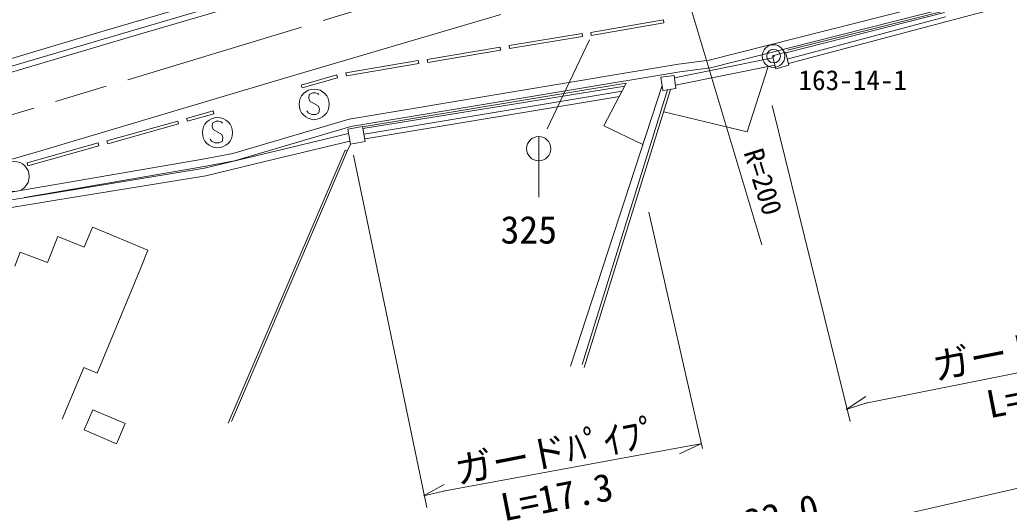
# Model space of a CAD drawing. Units: millimetres, scale not verified. Extents: x 40000 to 680000, y 20000 to 380000.
# Drawn here: x 116436 to 181866, y 262193 to 294255 of the extents above; entities that cross this region are included whole.
import ezdxf
from ezdxf.enums import TextEntityAlignment as Align

# ---------------------------------------------------------------- set-up
doc = ezdxf.new("R2010")
doc.units = ezdxf.units.MM
doc.header["$LTSCALE"] = 1000
doc.linetypes.add('CHAIN', pattern=[18.5, 12, -1.5, 3.5, -1.5])
for name, color, linetype, lineweight in [('M-BGD', 7, 'Continuous', 13), ('M-BGD-EXST', 7, 'Continuous', 13), ('M-BMK', 2, 'CHAIN', 13), ('M-BMK-SRVR', 3, 'Continuous', 13), ('M-STR-HTXT', 7, 'Continuous', 13), ('M-STR-STRC', 7, 'Continuous', 13)]:
    doc.layers.add(name, color=color, linetype=linetype, lineweight=lineweight)
doc.styles.add('ＭＳ ゴシック', font='')
doc.styles.get('ＭＳ ゴシック').set_extended_font_data('MS Gothic')

msp = doc.modelspace()

# ---------------------------------------------------------------- linework, layer by layer
at = {"layer": 'M-BGD'}
for p, q in [((141018, 299108), (121798, 293460)), ((141159, 298628), (121939, 292980)), ((123913, 293163), (143147, 298838)), ((167202, 292239), (187548, 297352)), ((177551, 295507), (162017, 291577)), ((182916, 295499), (177734, 294151)), ((148243, 294601), (134088, 290432)), ((177692, 295027), (162111, 291085)), ((167085, 292056), (177597, 294729)), ((177658, 294441), (167193, 291650)), ((177734, 294151), (167271, 291360)), ((106598, 288037), (123913, 293163)), ((121798, 293460), (108371, 289455)), ((121939, 292980), (108514, 288976)), ((166203, 291872), (167072, 292105)), ((166434, 291011), (166203, 291872)), ((167072, 292105), (167303, 291244)), ((160000, 291313), (138212, 287679)), ((166239, 291737), (159728, 290413)), ((166369, 291253), (159803, 289918)), ((162017, 291577), (160000, 291313)), ((165919, 291170), (164544, 286835)), ((167303, 291244), (166434, 291011)), ((160074, 290819), (138324, 287191)), ((158832, 290451), (159706, 290571)), ((159706, 290571), (159826, 289696)), ((162111, 291085), (160074, 290819)), ((134088, 290432), (117670, 285545)), ((156546, 290049), (139093, 287177)), ((158908, 289897), (152848, 271330)), ((156546, 290049), (155057, 287243)), ((158952, 289576), (158832, 290451)), ((139125, 287062), (156444, 289855)), ((156266, 289520), (139219, 286679)), ((159260, 289619), (153621, 271440)), ((159478, 289649), (153766, 271232)), ((159826, 289696), (158952, 289576)), ((139268, 286383), (156089, 289187)), ((164544, 286835), (159020, 288169)), ((138212, 287679), (130522, 285409)), ((155057, 287243), (157635, 285996)), ((138324, 287191), (130639, 284922)), ((138177, 286722), (132519, 285359)), ((138121, 287016), (139089, 287200)), ((138310, 286022), (138121, 287016)), ((139089, 287200), (139278, 286206)), ((138270, 286230), (132636, 284873)), ((138089, 285566), (138310, 286022)), ((139278, 286206), (138310, 286022)), ((117670, 285545), (70436, 271647)), ((130522, 285409), (128537, 285035)), ((132519, 285359), (128643, 284427)), ((137951, 285625), (130226, 267548)), ((138089, 285566), (130439, 267663)), ((137951, 285625), (138089, 285566)), ((128537, 285035), (115336, 282756)), ((130639, 284922), (128626, 284543)), ((132636, 284873), (128742, 283936)), ((128626, 284543), (116756, 282494)), ((128643, 284427), (118745, 282812)), ((128742, 283936), (118826, 282318)), ((118745, 282812), (115481, 282270)), ((118826, 282318), (115625, 281788)), ((121247, 280521), (120703, 279195)), ((121300, 280511), (121247, 280521)), ((121300, 280511), (124904, 279014)), ((118942, 279916), (118263, 278193)), ((120703, 279195), (118942, 279916)), ((116450, 278866), (116106, 277940)), ((118263, 278193), (116450, 278866)), ((124904, 279014), (124439, 277833)), ((124439, 277833), (121550, 270873)), ((119238, 267817), (120660, 271243)), ((120660, 271243), (121550, 270873)), ((120692, 267111), (121268, 268450)), ((121268, 268450), (123400, 267533)), ((122824, 266194), (120692, 267111)), ((123400, 267533), (122824, 266194))]:
    msp.add_line(p, q, dxfattribs=at)
at = {"layer": 'M-BGD-EXST'}
for p, q in [((135582, 289305), (135542, 289065)), ((135822, 289425), (135582, 289305)), ((135982, 289425), (135822, 289425)), ((136142, 289385), (135982, 289425)), ((136222, 289305), (136142, 289385)), ((135542, 289065), (135622, 288865)), ((135622, 288865), (136182, 288545)), ((135502, 288105), (135422, 288225)), ((135742, 287985), (135502, 288105)), ((136022, 287985), (135742, 287985)), ((136222, 288105), (136022, 287985)), ((136182, 288545), (136262, 288345)), ((136262, 288345), (136222, 288105)), ((129190, 287423), (129150, 287183)), ((129430, 287543), (129190, 287423)), ((129590, 287543), (129430, 287543)), ((129750, 287503), (129590, 287543)), ((129830, 287423), (129750, 287503)), ((129150, 287183), (129230, 286983)), ((129230, 286983), (129790, 286663)), ((129790, 286663), (129870, 286463)), ((129110, 286223), (129030, 286343)), ((129350, 286103), (129110, 286223)), ((129630, 286103), (129350, 286103)), ((129830, 286223), (129630, 286103)), ((129870, 286463), (129830, 286223))]:
    msp.add_line(p, q, dxfattribs=at)
for centre in [(135902, 288665), (129510, 286783), (116061, 283881)]:
    msp.add_circle(centre, 1000, dxfattribs=at)
at = {"layer": 'M-BMK'}
msp.add_line((70462, 274210), (159033, 301019), dxfattribs=at)
at = {"layer": 'M-BMK-SRVR'}
for radius in [750, 450, 30]:
    msp.add_circle((166282, 291852), radius, dxfattribs=at)
at = {"layer": 'M-STR-HTXT'}
for p, q in [((159033, 301019), (165505, 279361)), ((166191, 288573), (171348, 267679)), ((138495, 285294), (143351, 261986)), ((158027, 281517), (161588, 265871)), ((172273, 268869), (197530, 273894)), ((171083, 268473), (172392, 269318)), ((172527, 268920), (171083, 268473)), ((86149, 241249), (197484, 266689)), ((144430, 263065), (160832, 266086)), ((161480, 266194), (160071, 265530)), ((160728, 266067), (161480, 266194)), ((143135, 262741), (144495, 263500)), ((144658, 263107), (143135, 262741))]:
    msp.add_line(p, q, dxfattribs=at)
at = {"layer": 'M-STR-STRC'}
for p, q in [((158997, 294241), (154196, 293422)), ((159030, 294044), (154230, 293225)), ((158997, 294241), (159030, 294044)), ((153621, 293343), (148789, 292554)), ((153653, 293146), (148821, 292356)), ((153653, 293146), (153621, 293343)), ((154230, 293225), (154196, 293422)), ((148821, 292356), (148789, 292554)), ((154104, 292938), (151312, 287034)), ((148202, 292441), (143377, 291630)), ((148235, 292244), (143410, 291433)), ((148235, 292244), (148202, 292441)), ((142785, 291562), (138001, 290749)), ((142819, 291365), (138034, 290552)), ((142819, 291365), (142785, 291562)), ((143410, 291433), (143377, 291630)), ((137393, 290615), (135053, 289936)), ((137449, 290423), (137393, 290615)), ((138034, 290552), (138001, 290749)), ((135109, 289744), (135053, 289936)), ((137449, 290423), (135109, 289744)), ((129222, 288225), (127465, 287729)), ((129277, 288032), (127520, 287536)), ((129277, 288032), (129222, 288225)), ((126886, 287555), (122195, 286243)), ((126940, 287362), (122249, 286050)), ((126940, 287362), (126886, 287555)), ((127520, 287536), (127465, 287729)), ((121611, 286106), (116924, 284780)), ((121666, 285913), (121611, 286106)), ((122249, 286050), (122195, 286243)), ((150753, 286525), (150753, 282525)), ((121666, 285913), (116978, 284588)), ((116978, 284588), (116924, 284780))]:
    msp.add_line(p, q, dxfattribs=at)
msp.add_circle((150753, 285725), 800, dxfattribs=at)

# ---------------------------------------------------------------- texts
at = {"layer": 'M-BMK-SRVR', "style": 'ＭＳ ゴシック'}
msp.add_text('163-14-1', height=1320, dxfattribs=at).set_placement((167929, 289206), align=Align.BOTTOM_LEFT)
at = {"layer": 'M-STR-HTXT', "style": 'ＭＳ ゴシック'}
for s, height, rotation, p in [('R=200', 1320, 287.4, (163913, 285359)), ('ガードﾊﾟｲﾌﾟ ', 1833, 11.1, (177101, 269847)), ('L=27.0', 1833, 11.1, (180672, 267335)), ('ガードﾊﾟｲﾌﾟ ', 1833, 11.1, (145511, 262975)), ('L=17.3', 1833, 11.1, (148558, 260521)), ('側溝\u3000L=232.0', 1833, 12.9, (153737, 256959))]:
    msp.add_text(s, height=height, rotation=rotation, dxfattribs=at).set_placement(p, align=Align.BOTTOM_LEFT)
at = {"layer": 'M-STR-STRC', "style": 'ＭＳ ゴシック'}
msp.add_text('325', height=1833, dxfattribs=at).set_placement((148227, 278891), align=Align.BOTTOM_LEFT)

doc.saveas('drawing.dxf')
